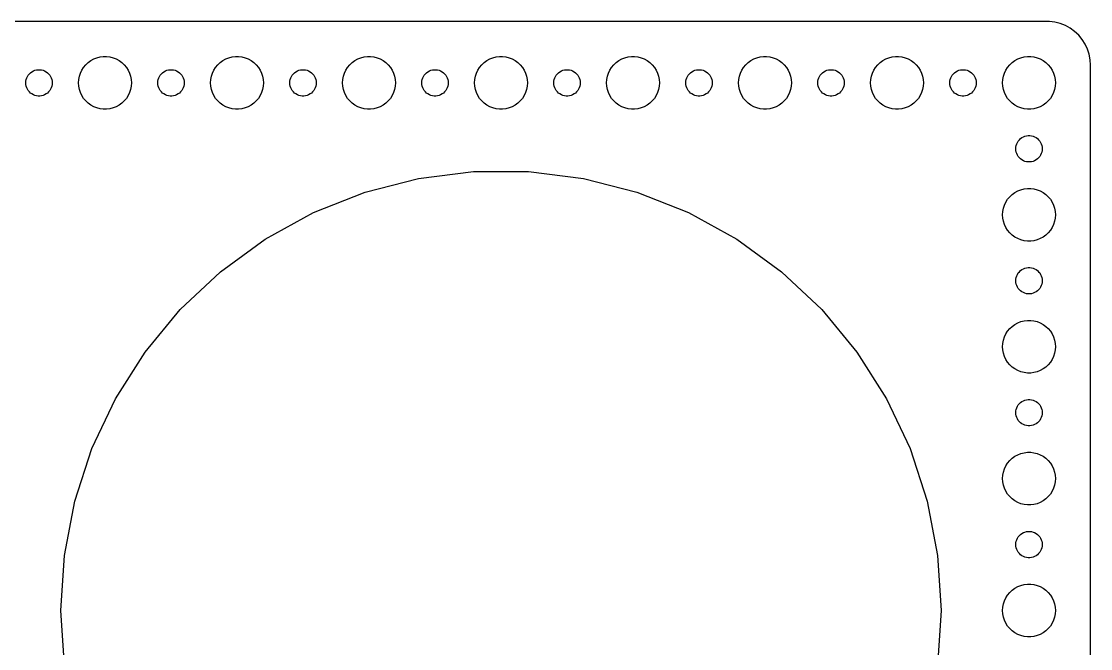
# Model space of a CAD drawing. Header units: metres. Extents: x -277 to 277, y -67 to 67.
# Drawn here: x 155.5 to 277, y -4.3 to 67 of the extents above; entities that cross this region are included whole.
import ezdxf

# ---------------------------------------------------------------- set-up
doc = ezdxf.new("R2010")
doc.units = ezdxf.units.M

msp = doc.modelspace()

# ---------------------------------------------------------------- linework, layer by layer
for p, q in [((272.314, 66.9901), (-272.314, 66.9901)), ((272.937, 66.9114), (272.314, 66.9901)), ((273.545, 66.7553), (272.937, 66.9114)), ((274.129, 66.5241), (273.545, 66.7553)), ((274.679, 66.2216), (274.129, 66.5241)), ((275.187, 65.8526), (274.679, 66.2216)), ((275.645, 65.4227), (275.187, 65.8526)), ((276.045, 64.9389), (275.645, 65.4227)), ((276.382, 64.4088), (276.045, 64.9389)), ((276.649, 63.8406), (276.382, 64.4088)), ((276.843, 63.2434), (276.649, 63.8406)), ((276.961, 62.6267), (276.843, 63.2434)), ((162.573, 61.7634), (162.813, 62.0536)), ((162.813, 62.0536), (163.088, 62.3115)), ((163.088, 62.3115), (163.393, 62.533)), ((163.393, 62.533), (163.723, 62.7145)), ((163.723, 62.7145), (164.073, 62.8532)), ((164.073, 62.8532), (164.438, 62.9469)), ((164.438, 62.9469), (164.812, 62.9941)), ((164.812, 62.9941), (165.188, 62.9941)), ((165.188, 62.9941), (165.562, 62.9469)), ((165.562, 62.9469), (165.927, 62.8532)), ((165.927, 62.8532), (166.277, 62.7145)), ((166.277, 62.7145), (166.607, 62.533)), ((166.607, 62.533), (166.912, 62.3115)), ((166.912, 62.3115), (167.187, 62.0536)), ((167.187, 62.0536), (167.427, 61.7634)), ((177.573, 61.7634), (177.813, 62.0536)), ((177.813, 62.0536), (178.088, 62.3115)), ((178.088, 62.3115), (178.393, 62.533)), ((178.393, 62.533), (178.723, 62.7145)), ((178.723, 62.7145), (179.073, 62.8532)), ((179.073, 62.8532), (179.438, 62.9469)), ((179.438, 62.9469), (179.812, 62.9941)), ((179.812, 62.9941), (180.188, 62.9941)), ((180.188, 62.9941), (180.562, 62.9469)), ((180.562, 62.9469), (180.927, 62.8532)), ((180.927, 62.8532), (181.277, 62.7145)), ((181.277, 62.7145), (181.607, 62.533)), ((181.607, 62.533), (181.912, 62.3115)), ((181.912, 62.3115), (182.187, 62.0536)), ((182.187, 62.0536), (182.427, 61.7634)), ((192.573, 61.7634), (192.813, 62.0536)), ((192.813, 62.0536), (193.088, 62.3115)), ((193.088, 62.3115), (193.393, 62.533)), ((193.393, 62.533), (193.723, 62.7145)), ((193.723, 62.7145), (194.073, 62.8532)), ((194.073, 62.8532), (194.438, 62.9469)), ((194.438, 62.9469), (194.812, 62.9941)), ((194.812, 62.9941), (195.188, 62.9941)), ((195.188, 62.9941), (195.562, 62.9469)), ((195.562, 62.9469), (195.927, 62.8532)), ((195.927, 62.8532), (196.277, 62.7145)), ((196.277, 62.7145), (196.607, 62.533)), ((196.607, 62.533), (196.912, 62.3115)), ((196.912, 62.3115), (197.187, 62.0536)), ((197.187, 62.0536), (197.427, 61.7634)), ((207.573, 61.7634), (207.813, 62.0536)), ((207.813, 62.0536), (208.088, 62.3115)), ((208.088, 62.3115), (208.393, 62.533)), ((208.393, 62.533), (208.723, 62.7145)), ((208.723, 62.7145), (209.073, 62.8532)), ((209.073, 62.8532), (209.438, 62.9469)), ((209.438, 62.9469), (209.812, 62.9941)), ((209.812, 62.9941), (210.188, 62.9941)), ((210.188, 62.9941), (210.562, 62.9469)), ((210.562, 62.9469), (210.927, 62.8532)), ((210.927, 62.8532), (211.277, 62.7145)), ((211.277, 62.7145), (211.607, 62.533)), ((211.607, 62.533), (211.912, 62.3115)), ((211.912, 62.3115), (212.187, 62.0536)), ((212.187, 62.0536), (212.427, 61.7634)), ((222.573, 61.7634), (222.813, 62.0536)), ((222.813, 62.0536), (223.088, 62.3115)), ((223.088, 62.3115), (223.393, 62.533)), ((223.393, 62.533), (223.723, 62.7145)), ((223.723, 62.7145), (224.073, 62.8532)), ((224.073, 62.8532), (224.438, 62.9469)), ((224.438, 62.9469), (224.812, 62.9941)), ((224.812, 62.9941), (225.188, 62.9941)), ((225.188, 62.9941), (225.562, 62.9469)), ((225.562, 62.9469), (225.927, 62.8532)), ((225.927, 62.8532), (226.277, 62.7145)), ((226.277, 62.7145), (226.607, 62.533)), ((226.607, 62.533), (226.912, 62.3115)), ((226.912, 62.3115), (227.187, 62.0536)), ((227.187, 62.0536), (227.427, 61.7634)), ((237.573, 61.7634), (237.813, 62.0536)), ((237.813, 62.0536), (238.088, 62.3115)), ((238.088, 62.3115), (238.393, 62.533)), ((238.393, 62.533), (238.723, 62.7145)), ((238.723, 62.7145), (239.073, 62.8532)), ((239.073, 62.8532), (239.438, 62.9469)), ((239.438, 62.9469), (239.812, 62.9941)), ((239.812, 62.9941), (240.188, 62.9941)), ((240.188, 62.9941), (240.562, 62.9469)), ((240.562, 62.9469), (240.927, 62.8532)), ((240.927, 62.8532), (241.277, 62.7145)), ((241.277, 62.7145), (241.607, 62.533)), ((241.607, 62.533), (241.912, 62.3115)), ((241.912, 62.3115), (242.187, 62.0536)), ((242.187, 62.0536), (242.427, 61.7634)), ((252.573, 61.7634), (252.813, 62.0536)), ((252.813, 62.0536), (253.088, 62.3115)), ((253.088, 62.3115), (253.393, 62.533)), ((253.393, 62.533), (253.723, 62.7145)), ((253.723, 62.7145), (254.073, 62.8532)), ((254.073, 62.8532), (254.438, 62.9469)), ((254.438, 62.9469), (254.812, 62.9941)), ((254.812, 62.9941), (255.188, 62.9941)), ((255.188, 62.9941), (255.562, 62.9469)), ((255.562, 62.9469), (255.927, 62.8532)), ((255.927, 62.8532), (256.277, 62.7145)), ((256.277, 62.7145), (256.607, 62.533)), ((256.607, 62.533), (256.912, 62.3115)), ((256.912, 62.3115), (257.187, 62.0536)), ((257.187, 62.0536), (257.427, 61.7634)), ((267.573, 61.7634), (267.813, 62.0536)), ((267.813, 62.0536), (268.088, 62.3115)), ((268.088, 62.3115), (268.393, 62.533)), ((268.393, 62.533), (268.723, 62.7145)), ((268.723, 62.7145), (269.073, 62.8532)), ((269.073, 62.8532), (269.438, 62.9469)), ((269.438, 62.9469), (269.812, 62.9941)), ((269.812, 62.9941), (270.188, 62.9941)), ((270.188, 62.9941), (270.562, 62.9469)), ((270.562, 62.9469), (270.927, 62.8532)), ((270.927, 62.8532), (271.277, 62.7145)), ((271.277, 62.7145), (271.607, 62.533)), ((271.607, 62.533), (271.912, 62.3115)), ((271.912, 62.3115), (272.187, 62.0536)), ((272.187, 62.0536), (272.427, 61.7634)), ((277, 62), (276.961, 62.6267)), ((277, -62), (277, 62)), ((156.186, 60.7226), (156.286, 60.8817)), ((156.286, 60.8817), (156.407, 61.0268)), ((156.407, 61.0268), (156.544, 61.1558)), ((156.544, 61.1558), (156.696, 61.2665)), ((156.696, 61.2665), (156.861, 61.3572)), ((156.861, 61.3572), (157.036, 61.4266)), ((157.036, 61.4266), (157.219, 61.4734)), ((157.219, 61.4734), (157.406, 61.497)), ((157.406, 61.497), (157.594, 61.497)), ((157.594, 61.497), (157.781, 61.4734)), ((157.781, 61.4734), (157.964, 61.4266)), ((157.964, 61.4266), (158.139, 61.3572)), ((158.139, 61.3572), (158.304, 61.2665)), ((158.304, 61.2665), (158.456, 61.1558)), ((158.456, 61.1558), (158.593, 61.0268)), ((158.593, 61.0268), (158.714, 60.8817)), ((158.714, 60.8817), (158.814, 60.7226)), ((162.094, 60.7461), (162.211, 61.1044)), ((162.211, 61.1044), (162.371, 61.4453)), ((162.371, 61.4453), (162.573, 61.7634)), ((167.427, 61.7634), (167.629, 61.4453)), ((167.629, 61.4453), (167.789, 61.1044)), ((167.789, 61.1044), (167.906, 60.7461)), ((171.186, 60.7226), (171.286, 60.8817)), ((171.286, 60.8817), (171.407, 61.0268)), ((171.407, 61.0268), (171.544, 61.1558)), ((171.544, 61.1558), (171.696, 61.2665)), ((171.696, 61.2665), (171.861, 61.3572)), ((171.861, 61.3572), (172.036, 61.4266)), ((172.036, 61.4266), (172.219, 61.4734)), ((172.219, 61.4734), (172.406, 61.497)), ((172.406, 61.497), (172.594, 61.497)), ((172.594, 61.497), (172.781, 61.4734)), ((172.781, 61.4734), (172.964, 61.4266)), ((172.964, 61.4266), (173.139, 61.3572)), ((173.139, 61.3572), (173.304, 61.2665)), ((173.304, 61.2665), (173.456, 61.1558)), ((173.456, 61.1558), (173.593, 61.0268)), ((173.593, 61.0268), (173.714, 60.8817)), ((173.714, 60.8817), (173.814, 60.7226)), ((177.094, 60.7461), (177.211, 61.1044)), ((177.211, 61.1044), (177.371, 61.4453)), ((177.371, 61.4453), (177.573, 61.7634)), ((182.427, 61.7634), (182.629, 61.4453)), ((182.629, 61.4453), (182.789, 61.1044)), ((182.789, 61.1044), (182.906, 60.7461)), ((186.186, 60.7226), (186.286, 60.8817)), ((186.286, 60.8817), (186.407, 61.0268)), ((186.407, 61.0268), (186.544, 61.1558)), ((186.544, 61.1558), (186.696, 61.2665)), ((186.696, 61.2665), (186.861, 61.3572)), ((186.861, 61.3572), (187.036, 61.4266)), ((187.036, 61.4266), (187.219, 61.4734)), ((187.219, 61.4734), (187.406, 61.497)), ((187.406, 61.497), (187.594, 61.497)), ((187.594, 61.497), (187.781, 61.4734)), ((187.781, 61.4734), (187.964, 61.4266)), ((187.964, 61.4266), (188.139, 61.3572)), ((188.139, 61.3572), (188.304, 61.2665)), ((188.304, 61.2665), (188.456, 61.1558)), ((188.456, 61.1558), (188.593, 61.0268)), ((188.593, 61.0268), (188.714, 60.8817)), ((188.714, 60.8817), (188.814, 60.7226)), ((192.094, 60.7461), (192.211, 61.1044)), ((192.211, 61.1044), (192.371, 61.4453)), ((192.371, 61.4453), (192.573, 61.7634)), ((197.427, 61.7634), (197.629, 61.4453)), ((197.629, 61.4453), (197.789, 61.1044)), ((197.789, 61.1044), (197.906, 60.7461)), ((201.186, 60.7226), (201.286, 60.8817)), ((201.286, 60.8817), (201.407, 61.0268)), ((201.407, 61.0268), (201.544, 61.1558)), ((201.544, 61.1558), (201.696, 61.2665)), ((201.696, 61.2665), (201.861, 61.3572)), ((201.861, 61.3572), (202.036, 61.4266)), ((202.036, 61.4266), (202.219, 61.4734)), ((202.219, 61.4734), (202.406, 61.497)), ((202.406, 61.497), (202.594, 61.497)), ((202.594, 61.497), (202.781, 61.4734)), ((202.781, 61.4734), (202.964, 61.4266)), ((202.964, 61.4266), (203.139, 61.3572)), ((203.139, 61.3572), (203.304, 61.2665)), ((203.304, 61.2665), (203.456, 61.1558)), ((203.456, 61.1558), (203.593, 61.0268)), ((203.593, 61.0268), (203.714, 60.8817)), ((203.714, 60.8817), (203.814, 60.7226)), ((207.094, 60.7461), (207.211, 61.1044)), ((207.211, 61.1044), (207.371, 61.4453)), ((207.371, 61.4453), (207.573, 61.7634)), ((212.427, 61.7634), (212.629, 61.4453)), ((212.629, 61.4453), (212.789, 61.1044)), ((212.789, 61.1044), (212.906, 60.7461)), ((216.186, 60.7226), (216.286, 60.8817)), ((216.286, 60.8817), (216.407, 61.0268)), ((216.407, 61.0268), (216.544, 61.1558)), ((216.544, 61.1558), (216.696, 61.2665)), ((216.696, 61.2665), (216.861, 61.3572)), ((216.861, 61.3572), (217.036, 61.4266)), ((217.036, 61.4266), (217.219, 61.4734)), ((217.219, 61.4734), (217.406, 61.497)), ((217.406, 61.497), (217.594, 61.497)), ((217.594, 61.497), (217.781, 61.4734)), ((217.781, 61.4734), (217.964, 61.4266)), ((217.964, 61.4266), (218.139, 61.3572)), ((218.139, 61.3572), (218.304, 61.2665)), ((218.304, 61.2665), (218.456, 61.1558)), ((218.456, 61.1558), (218.593, 61.0268)), ((218.593, 61.0268), (218.714, 60.8817)), ((218.714, 60.8817), (218.814, 60.7226)), ((222.094, 60.7461), (222.211, 61.1044)), ((222.211, 61.1044), (222.371, 61.4453)), ((222.371, 61.4453), (222.573, 61.7634)), ((227.427, 61.7634), (227.629, 61.4453)), ((227.629, 61.4453), (227.789, 61.1044)), ((227.789, 61.1044), (227.906, 60.7461)), ((231.186, 60.7226), (231.286, 60.8817)), ((231.286, 60.8817), (231.407, 61.0268)), ((231.407, 61.0268), (231.544, 61.1558)), ((231.544, 61.1558), (231.696, 61.2665)), ((231.696, 61.2665), (231.861, 61.3572)), ((231.861, 61.3572), (232.036, 61.4266)), ((232.036, 61.4266), (232.219, 61.4734)), ((232.219, 61.4734), (232.406, 61.497)), ((232.406, 61.497), (232.594, 61.497)), ((232.594, 61.497), (232.781, 61.4734)), ((232.781, 61.4734), (232.964, 61.4266)), ((232.964, 61.4266), (233.139, 61.3572)), ((233.139, 61.3572), (233.304, 61.2665)), ((233.304, 61.2665), (233.456, 61.1558)), ((233.456, 61.1558), (233.593, 61.0268)), ((233.593, 61.0268), (233.714, 60.8817)), ((233.714, 60.8817), (233.814, 60.7226)), ((237.094, 60.7461), (237.211, 61.1044)), ((237.211, 61.1044), (237.371, 61.4453)), ((237.371, 61.4453), (237.573, 61.7634)), ((242.427, 61.7634), (242.629, 61.4453)), ((242.629, 61.4453), (242.789, 61.1044)), ((242.789, 61.1044), (242.906, 60.7461)), ((246.186, 60.7226), (246.286, 60.8817)), ((246.286, 60.8817), (246.407, 61.0268)), ((246.407, 61.0268), (246.544, 61.1558)), ((246.544, 61.1558), (246.696, 61.2665)), ((246.696, 61.2665), (246.861, 61.3572)), ((246.861, 61.3572), (247.036, 61.4266)), ((247.036, 61.4266), (247.219, 61.4734)), ((247.219, 61.4734), (247.406, 61.497)), ((247.406, 61.497), (247.594, 61.497)), ((247.594, 61.497), (247.781, 61.4734)), ((247.781, 61.4734), (247.964, 61.4266)), ((247.964, 61.4266), (248.139, 61.3572)), ((248.139, 61.3572), (248.304, 61.2665)), ((248.304, 61.2665), (248.456, 61.1558)), ((248.456, 61.1558), (248.593, 61.0268)), ((248.593, 61.0268), (248.714, 60.8817)), ((248.714, 60.8817), (248.814, 60.7226)), ((252.094, 60.7461), (252.211, 61.1044)), ((252.211, 61.1044), (252.371, 61.4453)), ((252.371, 61.4453), (252.573, 61.7634)), ((257.427, 61.7634), (257.629, 61.4453)), ((257.629, 61.4453), (257.789, 61.1044)), ((257.789, 61.1044), (257.906, 60.7461)), ((261.186, 60.7226), (261.286, 60.8817)), ((261.286, 60.8817), (261.407, 61.0268)), ((261.407, 61.0268), (261.544, 61.1558)), ((261.544, 61.1558), (261.696, 61.2665)), ((261.696, 61.2665), (261.861, 61.3572)), ((261.861, 61.3572), (262.036, 61.4266)), ((262.036, 61.4266), (262.219, 61.4734)), ((262.219, 61.4734), (262.406, 61.497)), ((262.406, 61.497), (262.594, 61.497)), ((262.594, 61.497), (262.781, 61.4734)), ((262.781, 61.4734), (262.964, 61.4266)), ((262.964, 61.4266), (263.139, 61.3572)), ((263.139, 61.3572), (263.304, 61.2665)), ((263.304, 61.2665), (263.456, 61.1558)), ((263.456, 61.1558), (263.593, 61.0268)), ((263.593, 61.0268), (263.714, 60.8817)), ((263.714, 60.8817), (263.814, 60.7226)), ((267.094, 60.7461), (267.211, 61.1044)), ((267.211, 61.1044), (267.371, 61.4453)), ((267.371, 61.4453), (267.573, 61.7634)), ((272.427, 61.7634), (272.629, 61.4453)), ((272.629, 61.4453), (272.789, 61.1044)), ((272.789, 61.1044), (272.906, 60.7461)), ((156, 60), (156.012, 60.188)), ((156.012, 59.812), (156, 60)), ((156.012, 60.188), (156.047, 60.373)), ((156.047, 59.627), (156.012, 59.812)), ((156.047, 60.373), (156.105, 60.5522)), ((156.105, 59.4478), (156.047, 59.627)), ((156.105, 60.5522), (156.186, 60.7226)), ((158.814, 60.7226), (158.895, 60.5522)), ((158.895, 60.5522), (158.953, 60.373)), ((158.953, 59.627), (158.895, 59.4478)), ((158.953, 60.373), (158.988, 60.188)), ((158.988, 59.812), (158.953, 59.627)), ((158.988, 60.188), (159, 60)), ((159, 60), (158.988, 59.812)), ((162, 60), (162.024, 60.376)), ((162.024, 59.624), (162, 60)), ((162.024, 60.376), (162.094, 60.7461)), ((162.094, 59.2539), (162.024, 59.624)), ((167.906, 60.7461), (167.976, 60.376)), ((167.976, 59.624), (167.906, 59.2539)), ((167.976, 60.376), (168, 60)), ((168, 60), (167.976, 59.624)), ((171, 60), (171.012, 60.188)), ((171.012, 59.812), (171, 60)), ((171.012, 60.188), (171.047, 60.373)), ((171.047, 59.627), (171.012, 59.812)), ((171.047, 60.373), (171.105, 60.5522)), ((171.105, 59.4478), (171.047, 59.627)), ((171.105, 60.5522), (171.186, 60.7226)), ((173.814, 60.7226), (173.895, 60.5522)), ((173.895, 60.5522), (173.953, 60.373)), ((173.953, 59.627), (173.895, 59.4478)), ((173.953, 60.373), (173.988, 60.188)), ((173.988, 59.812), (173.953, 59.627)), ((173.988, 60.188), (174, 60)), ((174, 60), (173.988, 59.812)), ((177, 60), (177.024, 60.376)), ((177.024, 59.624), (177, 60)), ((177.024, 60.376), (177.094, 60.7461)), ((177.094, 59.2539), (177.024, 59.624)), ((182.906, 60.7461), (182.976, 60.376)), ((182.976, 59.624), (182.906, 59.2539)), ((182.976, 60.376), (183, 60)), ((183, 60), (182.976, 59.624)), ((186, 60), (186.012, 60.188)), ((186.012, 59.812), (186, 60)), ((186.012, 60.188), (186.047, 60.373)), ((186.047, 59.627), (186.012, 59.812)), ((186.047, 60.373), (186.105, 60.5522)), ((186.105, 59.4478), (186.047, 59.627)), ((186.105, 60.5522), (186.186, 60.7226)), ((188.814, 60.7226), (188.895, 60.5522)), ((188.895, 60.5522), (188.953, 60.373)), ((188.953, 59.627), (188.895, 59.4478)), ((188.953, 60.373), (188.988, 60.188)), ((188.988, 59.812), (188.953, 59.627)), ((188.988, 60.188), (189, 60)), ((189, 60), (188.988, 59.812)), ((192, 60), (192.024, 60.376)), ((192.024, 59.624), (192, 60)), ((192.024, 60.376), (192.094, 60.7461)), ((192.094, 59.2539), (192.024, 59.624)), ((197.906, 60.7461), (197.976, 60.376)), ((197.976, 59.624), (197.906, 59.2539)), ((197.976, 60.376), (198, 60)), ((198, 60), (197.976, 59.624)), ((201, 60), (201.012, 60.188)), ((201.012, 59.812), (201, 60)), ((201.012, 60.188), (201.047, 60.373)), ((201.047, 59.627), (201.012, 59.812)), ((201.047, 60.373), (201.105, 60.5522)), ((201.105, 59.4478), (201.047, 59.627)), ((201.105, 60.5522), (201.186, 60.7226)), ((203.814, 60.7226), (203.895, 60.5522)), ((203.895, 60.5522), (203.953, 60.373)), ((203.953, 59.627), (203.895, 59.4478)), ((203.953, 60.373), (203.988, 60.188)), ((203.988, 59.812), (203.953, 59.627)), ((203.988, 60.188), (204, 60)), ((204, 60), (203.988, 59.812)), ((207, 60), (207.024, 60.376)), ((207.024, 59.624), (207, 60)), ((207.024, 60.376), (207.094, 60.7461)), ((207.094, 59.2539), (207.024, 59.624)), ((212.906, 60.7461), (212.976, 60.376)), ((212.976, 59.624), (212.906, 59.2539)), ((212.976, 60.376), (213, 60)), ((213, 60), (212.976, 59.624)), ((216, 60), (216.012, 60.188)), ((216.012, 59.812), (216, 60)), ((216.012, 60.188), (216.047, 60.373)), ((216.047, 59.627), (216.012, 59.812)), ((216.047, 60.373), (216.105, 60.5522)), ((216.105, 59.4478), (216.047, 59.627)), ((216.105, 60.5522), (216.186, 60.7226)), ((218.814, 60.7226), (218.895, 60.5522)), ((218.895, 60.5522), (218.953, 60.373)), ((218.953, 59.627), (218.895, 59.4478)), ((218.953, 60.373), (218.988, 60.188)), ((218.988, 59.812), (218.953, 59.627)), ((218.988, 60.188), (219, 60)), ((219, 60), (218.988, 59.812)), ((222, 60), (222.024, 60.376)), ((222.024, 59.624), (222, 60)), ((222.024, 60.376), (222.094, 60.7461)), ((222.094, 59.2539), (222.024, 59.624)), ((227.906, 60.7461), (227.976, 60.376)), ((227.976, 59.624), (227.906, 59.2539)), ((227.976, 60.376), (228, 60)), ((228, 60), (227.976, 59.624)), ((231, 60), (231.012, 60.188)), ((231.012, 59.812), (231, 60)), ((231.012, 60.188), (231.047, 60.373)), ((231.047, 59.627), (231.012, 59.812)), ((231.047, 60.373), (231.105, 60.5522)), ((231.105, 59.4478), (231.047, 59.627)), ((231.105, 60.5522), (231.186, 60.7226)), ((233.814, 60.7226), (233.895, 60.5522)), ((233.895, 60.5522), (233.953, 60.373)), ((233.953, 59.627), (233.895, 59.4478)), ((233.953, 60.373), (233.988, 60.188)), ((233.988, 59.812), (233.953, 59.627)), ((233.988, 60.188), (234, 60)), ((234, 60), (233.988, 59.812)), ((237, 60), (237.024, 60.376)), ((237.024, 59.624), (237, 60)), ((237.024, 60.376), (237.094, 60.7461)), ((237.094, 59.2539), (237.024, 59.624)), ((242.906, 60.7461), (242.976, 60.376)), ((242.976, 59.624), (242.906, 59.2539)), ((242.976, 60.376), (243, 60)), ((243, 60), (242.976, 59.624)), ((246, 60), (246.012, 60.188)), ((246.012, 59.812), (246, 60)), ((246.012, 60.188), (246.047, 60.373)), ((246.047, 59.627), (246.012, 59.812)), ((246.047, 60.373), (246.105, 60.5522)), ((246.105, 59.4478), (246.047, 59.627)), ((246.105, 60.5522), (246.186, 60.7226)), ((248.814, 60.7226), (248.895, 60.5522)), ((248.895, 60.5522), (248.953, 60.373)), ((248.953, 59.627), (248.895, 59.4478)), ((248.953, 60.373), (248.988, 60.188)), ((248.988, 59.812), (248.953, 59.627)), ((248.988, 60.188), (249, 60)), ((249, 60), (248.988, 59.812)), ((252, 60), (252.024, 60.376)), ((252.024, 59.624), (252, 60)), ((252.024, 60.376), (252.094, 60.7461)), ((252.094, 59.2539), (252.024, 59.624)), ((257.906, 60.7461), (257.976, 60.376)), ((257.976, 59.624), (257.906, 59.2539)), ((257.976, 60.376), (258, 60)), ((258, 60), (257.976, 59.624)), ((261, 60), (261.012, 60.188)), ((261.012, 59.812), (261, 60)), ((261.012, 60.188), (261.047, 60.373)), ((261.047, 59.627), (261.012, 59.812)), ((261.047, 60.373), (261.105, 60.5522)), ((261.105, 59.4478), (261.047, 59.627)), ((261.105, 60.5522), (261.186, 60.7226)), ((263.814, 60.7226), (263.895, 60.5522)), ((263.895, 60.5522), (263.953, 60.373)), ((263.953, 59.627), (263.895, 59.4478)), ((263.953, 60.373), (263.988, 60.188)), ((263.988, 59.812), (263.953, 59.627)), ((263.988, 60.188), (264, 60)), ((264, 60), (263.988, 59.812)), ((267, 60), (267.024, 60.376)), ((267.024, 59.624), (267, 60)), ((267.024, 60.376), (267.094, 60.7461)), ((267.094, 59.2539), (267.024, 59.624)), ((272.906, 60.7461), (272.976, 60.376)), ((272.976, 59.624), (272.906, 59.2539)), ((272.976, 60.376), (273, 60)), ((273, 60), (272.976, 59.624)), ((156.186, 59.2774), (156.105, 59.4478)), ((156.286, 59.1183), (156.186, 59.2774)), ((156.407, 58.9732), (156.286, 59.1183)), ((156.544, 58.8442), (156.407, 58.9732)), ((156.696, 58.7335), (156.544, 58.8442)), ((156.861, 58.6428), (156.696, 58.7335)), ((157.036, 58.5734), (156.861, 58.6428)), ((157.219, 58.5266), (157.036, 58.5734)), ((157.406, 58.503), (157.219, 58.5266)), ((157.594, 58.503), (157.406, 58.503)), ((157.781, 58.5266), (157.594, 58.503)), ((157.964, 58.5734), (157.781, 58.5266)), ((158.139, 58.6428), (157.964, 58.5734)), ((158.304, 58.7335), (158.139, 58.6428)), ((158.456, 58.8442), (158.304, 58.7335)), ((158.593, 58.9732), (158.456, 58.8442)), ((158.714, 59.1183), (158.593, 58.9732)), ((158.814, 59.2774), (158.714, 59.1183)), ((158.895, 59.4478), (158.814, 59.2774)), ((162.211, 58.8956), (162.094, 59.2539)), ((162.371, 58.5547), (162.211, 58.8956)), ((162.573, 58.2366), (162.371, 58.5547)), ((167.629, 58.5547), (167.427, 58.2366)), ((167.789, 58.8956), (167.629, 58.5547)), ((167.906, 59.2539), (167.789, 58.8956)), ((171.186, 59.2774), (171.105, 59.4478)), ((171.286, 59.1183), (171.186, 59.2774)), ((171.407, 58.9732), (171.286, 59.1183)), ((171.544, 58.8442), (171.407, 58.9732)), ((171.696, 58.7335), (171.544, 58.8442)), ((171.861, 58.6428), (171.696, 58.7335)), ((172.036, 58.5734), (171.861, 58.6428)), ((172.219, 58.5266), (172.036, 58.5734)), ((172.406, 58.503), (172.219, 58.5266)), ((172.594, 58.503), (172.406, 58.503)), ((172.781, 58.5266), (172.594, 58.503)), ((172.964, 58.5734), (172.781, 58.5266)), ((173.139, 58.6428), (172.964, 58.5734)), ((173.304, 58.7335), (173.139, 58.6428)), ((173.456, 58.8442), (173.304, 58.7335)), ((173.593, 58.9732), (173.456, 58.8442)), ((173.714, 59.1183), (173.593, 58.9732)), ((173.814, 59.2774), (173.714, 59.1183)), ((173.895, 59.4478), (173.814, 59.2774)), ((177.211, 58.8956), (177.094, 59.2539)), ((177.371, 58.5547), (177.211, 58.8956)), ((177.573, 58.2366), (177.371, 58.5547)), ((182.629, 58.5547), (182.427, 58.2366)), ((182.789, 58.8956), (182.629, 58.5547)), ((182.906, 59.2539), (182.789, 58.8956)), ((186.186, 59.2774), (186.105, 59.4478)), ((186.286, 59.1183), (186.186, 59.2774)), ((186.407, 58.9732), (186.286, 59.1183)), ((186.544, 58.8442), (186.407, 58.9732)), ((186.696, 58.7335), (186.544, 58.8442)), ((186.861, 58.6428), (186.696, 58.7335)), ((187.036, 58.5734), (186.861, 58.6428)), ((187.219, 58.5266), (187.036, 58.5734)), ((187.406, 58.503), (187.219, 58.5266)), ((187.594, 58.503), (187.406, 58.503)), ((187.781, 58.5266), (187.594, 58.503)), ((187.964, 58.5734), (187.781, 58.5266)), ((188.139, 58.6428), (187.964, 58.5734)), ((188.304, 58.7335), (188.139, 58.6428)), ((188.456, 58.8442), (188.304, 58.7335)), ((188.593, 58.9732), (188.456, 58.8442)), ((188.714, 59.1183), (188.593, 58.9732)), ((188.814, 59.2774), (188.714, 59.1183)), ((188.895, 59.4478), (188.814, 59.2774)), ((192.211, 58.8956), (192.094, 59.2539)), ((192.371, 58.5547), (192.211, 58.8956)), ((192.573, 58.2366), (192.371, 58.5547)), ((197.629, 58.5547), (197.427, 58.2366)), ((197.789, 58.8956), (197.629, 58.5547)), ((197.906, 59.2539), (197.789, 58.8956)), ((201.186, 59.2774), (201.105, 59.4478)), ((201.286, 59.1183), (201.186, 59.2774)), ((201.407, 58.9732), (201.286, 59.1183)), ((201.544, 58.8442), (201.407, 58.9732)), ((201.696, 58.7335), (201.544, 58.8442)), ((201.861, 58.6428), (201.696, 58.7335)), ((202.036, 58.5734), (201.861, 58.6428)), ((202.219, 58.5266), (202.036, 58.5734)), ((202.406, 58.503), (202.219, 58.5266)), ((202.594, 58.503), (202.406, 58.503)), ((202.781, 58.5266), (202.594, 58.503)), ((202.964, 58.5734), (202.781, 58.5266)), ((203.139, 58.6428), (202.964, 58.5734)), ((203.304, 58.7335), (203.139, 58.6428)), ((203.456, 58.8442), (203.304, 58.7335)), ((203.593, 58.9732), (203.456, 58.8442)), ((203.714, 59.1183), (203.593, 58.9732)), ((203.814, 59.2774), (203.714, 59.1183)), ((203.895, 59.4478), (203.814, 59.2774)), ((207.211, 58.8956), (207.094, 59.2539)), ((207.371, 58.5547), (207.211, 58.8956)), ((207.573, 58.2366), (207.371, 58.5547)), ((212.629, 58.5547), (212.427, 58.2366)), ((212.789, 58.8956), (212.629, 58.5547)), ((212.906, 59.2539), (212.789, 58.8956)), ((216.186, 59.2774), (216.105, 59.4478)), ((216.286, 59.1183), (216.186, 59.2774)), ((216.407, 58.9732), (216.286, 59.1183)), ((216.544, 58.8442), (216.407, 58.9732)), ((216.696, 58.7335), (216.544, 58.8442)), ((216.861, 58.6428), (216.696, 58.7335)), ((217.036, 58.5734), (216.861, 58.6428)), ((217.219, 58.5266), (217.036, 58.5734)), ((217.406, 58.503), (217.219, 58.5266)), ((217.594, 58.503), (217.406, 58.503)), ((217.781, 58.5266), (217.594, 58.503)), ((217.964, 58.5734), (217.781, 58.5266)), ((218.139, 58.6428), (217.964, 58.5734)), ((218.304, 58.7335), (218.139, 58.6428)), ((218.456, 58.8442), (218.304, 58.7335)), ((218.593, 58.9732), (218.456, 58.8442)), ((218.714, 59.1183), (218.593, 58.9732)), ((218.814, 59.2774), (218.714, 59.1183)), ((218.895, 59.4478), (218.814, 59.2774)), ((222.211, 58.8956), (222.094, 59.2539)), ((222.371, 58.5547), (222.211, 58.8956)), ((222.573, 58.2366), (222.371, 58.5547)), ((227.629, 58.5547), (227.427, 58.2366)), ((227.789, 58.8956), (227.629, 58.5547)), ((227.906, 59.2539), (227.789, 58.8956)), ((231.186, 59.2774), (231.105, 59.4478)), ((231.286, 59.1183), (231.186, 59.2774)), ((231.407, 58.9732), (231.286, 59.1183)), ((231.544, 58.8442), (231.407, 58.9732)), ((231.696, 58.7335), (231.544, 58.8442)), ((231.861, 58.6428), (231.696, 58.7335)), ((232.036, 58.5734), (231.861, 58.6428)), ((232.219, 58.5266), (232.036, 58.5734)), ((232.406, 58.503), (232.219, 58.5266)), ((232.594, 58.503), (232.406, 58.503)), ((232.781, 58.5266), (232.594, 58.503)), ((232.964, 58.5734), (232.781, 58.5266)), ((233.139, 58.6428), (232.964, 58.5734)), ((233.304, 58.7335), (233.139, 58.6428)), ((233.456, 58.8442), (233.304, 58.7335)), ((233.593, 58.9732), (233.456, 58.8442)), ((233.714, 59.1183), (233.593, 58.9732)), ((233.814, 59.2774), (233.714, 59.1183)), ((233.895, 59.4478), (233.814, 59.2774)), ((237.211, 58.8956), (237.094, 59.2539)), ((237.371, 58.5547), (237.211, 58.8956)), ((237.573, 58.2366), (237.371, 58.5547)), ((242.629, 58.5547), (242.427, 58.2366)), ((242.789, 58.8956), (242.629, 58.5547)), ((242.906, 59.2539), (242.789, 58.8956)), ((246.186, 59.2774), (246.105, 59.4478)), ((246.286, 59.1183), (246.186, 59.2774)), ((246.407, 58.9732), (246.286, 59.1183)), ((246.544, 58.8442), (246.407, 58.9732)), ((246.696, 58.7335), (246.544, 58.8442)), ((246.861, 58.6428), (246.696, 58.7335)), ((247.036, 58.5734), (246.861, 58.6428)), ((247.219, 58.5266), (247.036, 58.5734)), ((247.406, 58.503), (247.219, 58.5266)), ((247.594, 58.503), (247.406, 58.503)), ((247.781, 58.5266), (247.594, 58.503)), ((247.964, 58.5734), (247.781, 58.5266)), ((248.139, 58.6428), (247.964, 58.5734)), ((248.304, 58.7335), (248.139, 58.6428)), ((248.456, 58.8442), (248.304, 58.7335)), ((248.593, 58.9732), (248.456, 58.8442)), ((248.714, 59.1183), (248.593, 58.9732)), ((248.814, 59.2774), (248.714, 59.1183)), ((248.895, 59.4478), (248.814, 59.2774)), ((252.211, 58.8956), (252.094, 59.2539)), ((252.371, 58.5547), (252.211, 58.8956)), ((252.573, 58.2366), (252.371, 58.5547)), ((257.629, 58.5547), (257.427, 58.2366)), ((257.789, 58.8956), (257.629, 58.5547)), ((257.906, 59.2539), (257.789, 58.8956)), ((261.186, 59.2774), (261.105, 59.4478)), ((261.286, 59.1183), (261.186, 59.2774)), ((261.407, 58.9732), (261.286, 59.1183)), ((261.544, 58.8442), (261.407, 58.9732)), ((261.696, 58.7335), (261.544, 58.8442)), ((261.861, 58.6428), (261.696, 58.7335)), ((262.036, 58.5734), (261.861, 58.6428)), ((262.219, 58.5266), (262.036, 58.5734)), ((262.406, 58.503), (262.219, 58.5266)), ((262.594, 58.503), (262.406, 58.503)), ((262.781, 58.5266), (262.594, 58.503)), ((262.964, 58.5734), (262.781, 58.5266)), ((263.139, 58.6428), (262.964, 58.5734)), ((263.304, 58.7335), (263.139, 58.6428)), ((263.456, 58.8442), (263.304, 58.7335)), ((263.593, 58.9732), (263.456, 58.8442)), ((263.714, 59.1183), (263.593, 58.9732)), ((263.814, 59.2774), (263.714, 59.1183)), ((263.895, 59.4478), (263.814, 59.2774)), ((267.211, 58.8956), (267.094, 59.2539)), ((267.371, 58.5547), (267.211, 58.8956)), ((267.573, 58.2366), (267.371, 58.5547)), ((272.629, 58.5547), (272.427, 58.2366)), ((272.789, 58.8956), (272.629, 58.5547)), ((272.906, 59.2539), (272.789, 58.8956)), ((162.813, 57.9464), (162.573, 58.2366)), ((163.088, 57.6885), (162.813, 57.9464)), ((163.393, 57.467), (163.088, 57.6885)), ((163.723, 57.2855), (163.393, 57.467)), ((164.073, 57.1468), (163.723, 57.2855)), ((164.438, 57.0531), (164.073, 57.1468)), ((165.927, 57.1468), (165.562, 57.0531)), ((166.277, 57.2855), (165.927, 57.1468)), ((166.607, 57.467), (166.277, 57.2855)), ((166.912, 57.6885), (166.607, 57.467)), ((167.187, 57.9464), (166.912, 57.6885)), ((167.427, 58.2366), (167.187, 57.9464)), ((177.813, 57.9464), (177.573, 58.2366)), ((178.088, 57.6885), (177.813, 57.9464)), ((178.393, 57.467), (178.088, 57.6885)), ((178.723, 57.2855), (178.393, 57.467)), ((179.073, 57.1468), (178.723, 57.2855)), ((179.438, 57.0531), (179.073, 57.1468)), ((180.927, 57.1468), (180.562, 57.0531)), ((181.277, 57.2855), (180.927, 57.1468)), ((181.607, 57.467), (181.277, 57.2855)), ((181.912, 57.6885), (181.607, 57.467)), ((182.187, 57.9464), (181.912, 57.6885)), ((182.427, 58.2366), (182.187, 57.9464)), ((192.813, 57.9464), (192.573, 58.2366)), ((193.088, 57.6885), (192.813, 57.9464)), ((193.393, 57.467), (193.088, 57.6885)), ((193.723, 57.2855), (193.393, 57.467)), ((194.073, 57.1468), (193.723, 57.2855)), ((194.438, 57.0531), (194.073, 57.1468)), ((195.927, 57.1468), (195.562, 57.0531)), ((196.277, 57.2855), (195.927, 57.1468)), ((196.607, 57.467), (196.277, 57.2855)), ((196.912, 57.6885), (196.607, 57.467)), ((197.187, 57.9464), (196.912, 57.6885)), ((197.427, 58.2366), (197.187, 57.9464)), ((207.813, 57.9464), (207.573, 58.2366)), ((208.088, 57.6885), (207.813, 57.9464)), ((208.393, 57.467), (208.088, 57.6885)), ((208.723, 57.2855), (208.393, 57.467)), ((209.073, 57.1468), (208.723, 57.2855)), ((209.438, 57.0531), (209.073, 57.1468)), ((210.927, 57.1468), (210.562, 57.0531)), ((211.277, 57.2855), (210.927, 57.1468)), ((211.607, 57.467), (211.277, 57.2855)), ((211.912, 57.6885), (211.607, 57.467)), ((212.187, 57.9464), (211.912, 57.6885)), ((212.427, 58.2366), (212.187, 57.9464)), ((222.813, 57.9464), (222.573, 58.2366)), ((223.088, 57.6885), (222.813, 57.9464)), ((223.393, 57.467), (223.088, 57.6885)), ((223.723, 57.2855), (223.393, 57.467)), ((224.073, 57.1468), (223.723, 57.2855)), ((224.438, 57.0531), (224.073, 57.1468)), ((225.927, 57.1468), (225.562, 57.0531)), ((226.277, 57.2855), (225.927, 57.1468)), ((226.607, 57.467), (226.277, 57.2855)), ((226.912, 57.6885), (226.607, 57.467)), ((227.187, 57.9464), (226.912, 57.6885)), ((227.427, 58.2366), (227.187, 57.9464)), ((237.813, 57.9464), (237.573, 58.2366)), ((238.088, 57.6885), (237.813, 57.9464)), ((238.393, 57.467), (238.088, 57.6885)), ((238.723, 57.2855), (238.393, 57.467)), ((239.073, 57.1468), (238.723, 57.2855)), ((239.438, 57.0531), (239.073, 57.1468)), ((240.927, 57.1468), (240.562, 57.0531)), ((241.277, 57.2855), (240.927, 57.1468)), ((241.607, 57.467), (241.277, 57.2855)), ((241.912, 57.6885), (241.607, 57.467)), ((242.187, 57.9464), (241.912, 57.6885)), ((242.427, 58.2366), (242.187, 57.9464)), ((252.813, 57.9464), (252.573, 58.2366)), ((253.088, 57.6885), (252.813, 57.9464)), ((253.393, 57.467), (253.088, 57.6885)), ((253.723, 57.2855), (253.393, 57.467)), ((254.073, 57.1468), (253.723, 57.2855)), ((254.438, 57.0531), (254.073, 57.1468)), ((255.927, 57.1468), (255.562, 57.0531)), ((256.277, 57.2855), (255.927, 57.1468)), ((256.607, 57.467), (256.277, 57.2855)), ((256.912, 57.6885), (256.607, 57.467)), ((257.187, 57.9464), (256.912, 57.6885)), ((257.427, 58.2366), (257.187, 57.9464)), ((267.813, 57.9464), (267.573, 58.2366)), ((268.088, 57.6885), (267.813, 57.9464)), ((268.393, 57.467), (268.088, 57.6885)), ((268.723, 57.2855), (268.393, 57.467)), ((269.073, 57.1468), (268.723, 57.2855)), ((269.438, 57.0531), (269.073, 57.1468)), ((270.927, 57.1468), (270.562, 57.0531)), ((271.277, 57.2855), (270.927, 57.1468)), ((271.607, 57.467), (271.277, 57.2855)), ((271.912, 57.6885), (271.607, 57.467)), ((272.187, 57.9464), (271.912, 57.6885)), ((272.427, 58.2366), (272.187, 57.9464)), ((164.812, 57.0059), (164.438, 57.0531)), ((165.188, 57.0059), (164.812, 57.0059)), ((165.562, 57.0531), (165.188, 57.0059)), ((179.812, 57.0059), (179.438, 57.0531)), ((180.188, 57.0059), (179.812, 57.0059)), ((180.562, 57.0531), (180.188, 57.0059)), ((194.812, 57.0059), (194.438, 57.0531)), ((195.188, 57.0059), (194.812, 57.0059)), ((195.562, 57.0531), (195.188, 57.0059)), ((209.812, 57.0059), (209.438, 57.0531)), ((210.188, 57.0059), (209.812, 57.0059)), ((210.562, 57.0531), (210.188, 57.0059)), ((224.812, 57.0059), (224.438, 57.0531)), ((225.188, 57.0059), (224.812, 57.0059)), ((225.562, 57.0531), (225.188, 57.0059)), ((239.812, 57.0059), (239.438, 57.0531)), ((240.188, 57.0059), (239.812, 57.0059)), ((240.562, 57.0531), (240.188, 57.0059)), ((254.812, 57.0059), (254.438, 57.0531)), ((255.188, 57.0059), (254.812, 57.0059)), ((255.562, 57.0531), (255.188, 57.0059)), ((269.812, 57.0059), (269.438, 57.0531)), ((270.188, 57.0059), (269.812, 57.0059)), ((270.562, 57.0531), (270.188, 57.0059)), ((268.786, 53.3817), (268.907, 53.5268)), ((268.907, 53.5268), (269.044, 53.6558)), ((269.044, 53.6558), (269.196, 53.7665)), ((269.196, 53.7665), (269.361, 53.8572)), ((269.361, 53.8572), (269.536, 53.9266)), ((269.536, 53.9266), (269.719, 53.9734)), ((269.719, 53.9734), (269.906, 53.997)), ((269.906, 53.997), (270.094, 53.997)), ((270.094, 53.997), (270.281, 53.9734)), ((270.281, 53.9734), (270.464, 53.9266)), ((270.464, 53.9266), (270.639, 53.8572)), ((270.639, 53.8572), (270.804, 53.7665)), ((270.804, 53.7665), (270.956, 53.6558)), ((270.956, 53.6558), (271.093, 53.5268)), ((271.093, 53.5268), (271.214, 53.3817)), ((268.5, 52.5), (268.512, 52.688)), ((268.512, 52.312), (268.5, 52.5)), ((268.512, 52.688), (268.547, 52.873)), ((268.547, 52.127), (268.512, 52.312)), ((268.547, 52.873), (268.605, 53.0522)), ((268.605, 53.0522), (268.686, 53.2226)), ((268.686, 53.2226), (268.786, 53.3817)), ((271.214, 53.3817), (271.314, 53.2226)), ((271.314, 53.2226), (271.395, 53.0522)), ((271.395, 53.0522), (271.453, 52.873)), ((271.453, 52.873), (271.488, 52.688)), ((271.488, 52.312), (271.453, 52.127)), ((271.488, 52.688), (271.5, 52.5)), ((271.5, 52.5), (271.488, 52.312)), ((268.605, 51.9478), (268.547, 52.127)), ((268.686, 51.7774), (268.605, 51.9478)), ((268.786, 51.6183), (268.686, 51.7774)), ((268.907, 51.4732), (268.786, 51.6183)), ((269.044, 51.3442), (268.907, 51.4732)), ((269.196, 51.2335), (269.044, 51.3442)), ((269.361, 51.1428), (269.196, 51.2335)), ((269.536, 51.0734), (269.361, 51.1428)), ((269.719, 51.0266), (269.536, 51.0734)), ((270.464, 51.0734), (270.281, 51.0266)), ((270.639, 51.1428), (270.464, 51.0734)), ((270.804, 51.2335), (270.639, 51.1428)), ((270.956, 51.3442), (270.804, 51.2335)), ((271.093, 51.4732), (270.956, 51.3442)), ((271.214, 51.6183), (271.093, 51.4732)), ((271.314, 51.7774), (271.214, 51.6183)), ((271.395, 51.9478), (271.314, 51.7774)), ((271.453, 52.127), (271.395, 51.9478)), ((200.631, 49.1143), (206.86, 49.9013)), ((206.86, 49.9013), (213.14, 49.9013)), ((213.14, 49.9013), (219.369, 49.1143)), ((269.906, 51.003), (269.719, 51.0266)), ((270.094, 51.003), (269.906, 51.003)), ((270.281, 51.0266), (270.094, 51.003)), ((194.549, 47.5528), (200.631, 49.1143)), ((219.369, 49.1143), (225.451, 47.5528)), ((188.711, 45.2413), (194.549, 47.5528)), ((225.451, 47.5528), (231.289, 45.2413)), ((268.088, 47.3115), (268.393, 47.533)), ((268.393, 47.533), (268.723, 47.7145)), ((268.723, 47.7145), (269.073, 47.8532)), ((269.073, 47.8532), (269.438, 47.9469)), ((269.438, 47.9469), (269.812, 47.9941)), ((269.812, 47.9941), (270.188, 47.9941)), ((270.188, 47.9941), (270.562, 47.9469)), ((270.562, 47.9469), (270.927, 47.8532)), ((270.927, 47.8532), (271.277, 47.7145)), ((271.277, 47.7145), (271.607, 47.533)), ((271.607, 47.533), (271.912, 47.3115)), ((267.211, 46.1044), (267.371, 46.4453)), ((267.371, 46.4453), (267.573, 46.7634)), ((267.573, 46.7634), (267.813, 47.0536)), ((267.813, 47.0536), (268.088, 47.3115)), ((271.912, 47.3115), (272.187, 47.0536)), ((272.187, 47.0536), (272.427, 46.7634)), ((272.427, 46.7634), (272.629, 46.4453)), ((272.629, 46.4453), (272.789, 46.1044)), ((183.209, 42.2164), (188.711, 45.2413)), ((231.289, 45.2413), (236.791, 42.2164)), ((267, 45), (267.024, 45.376)), ((267.024, 44.624), (267, 45)), ((267.024, 45.376), (267.094, 45.7461)), ((267.094, 45.7461), (267.211, 46.1044)), ((272.789, 46.1044), (272.906, 45.7461)), ((272.906, 45.7461), (272.976, 45.376)), ((272.976, 45.376), (273, 45)), ((273, 45), (272.976, 44.624)), ((267.094, 44.2539), (267.024, 44.624)), ((267.211, 43.8956), (267.094, 44.2539)), ((267.371, 43.5547), (267.211, 43.8956)), ((272.789, 43.8956), (272.629, 43.5547)), ((272.906, 44.2539), (272.789, 43.8956)), ((272.976, 44.624), (272.906, 44.2539)), ((267.573, 43.2366), (267.371, 43.5547)), ((267.813, 42.9464), (267.573, 43.2366)), ((268.088, 42.6885), (267.813, 42.9464)), ((268.393, 42.467), (268.088, 42.6885)), ((271.912, 42.6885), (271.607, 42.467)), ((272.187, 42.9464), (271.912, 42.6885)), ((272.427, 43.2366), (272.187, 42.9464)), ((272.629, 43.5547), (272.427, 43.2366)), ((178.129, 38.5257), (183.209, 42.2164)), ((236.791, 42.2164), (241.871, 38.5257)), ((268.723, 42.2855), (268.393, 42.467)), ((269.073, 42.1468), (268.723, 42.2855)), ((269.438, 42.0531), (269.073, 42.1468)), ((269.812, 42.0059), (269.438, 42.0531)), ((270.188, 42.0059), (269.812, 42.0059)), ((270.562, 42.0531), (270.188, 42.0059)), ((270.927, 42.1468), (270.562, 42.0531)), ((271.277, 42.2855), (270.927, 42.1468)), ((271.607, 42.467), (271.277, 42.2855)), ((269.361, 38.8572), (269.536, 38.9266)), ((269.536, 38.9266), (269.719, 38.9734)), ((269.719, 38.9734), (269.906, 38.997)), ((269.906, 38.997), (270.094, 38.997)), ((270.094, 38.997), (270.281, 38.9734)), ((270.281, 38.9734), (270.464, 38.9266)), ((270.464, 38.9266), (270.639, 38.8572)), ((173.552, 34.2274), (178.129, 38.5257)), ((241.871, 38.5257), (246.448, 34.2274)), ((268.5, 37.5), (268.512, 37.688)), ((268.512, 37.688), (268.547, 37.873)), ((268.547, 37.873), (268.605, 38.0522)), ((268.605, 38.0522), (268.686, 38.2226)), ((268.686, 38.2226), (268.786, 38.3817)), ((268.786, 38.3817), (268.907, 38.5268)), ((268.907, 38.5268), (269.044, 38.6558)), ((269.044, 38.6558), (269.196, 38.7665)), ((269.196, 38.7665), (269.361, 38.8572)), ((270.639, 38.8572), (270.804, 38.7665)), ((270.804, 38.7665), (270.956, 38.6558)), ((270.956, 38.6558), (271.093, 38.5268)), ((271.093, 38.5268), (271.214, 38.3817)), ((271.214, 38.3817), (271.314, 38.2226)), ((271.314, 38.2226), (271.395, 38.0522)), ((271.395, 38.0522), (271.453, 37.873)), ((271.453, 37.873), (271.488, 37.688)), ((271.488, 37.688), (271.5, 37.5)), ((268.512, 37.312), (268.5, 37.5)), ((268.547, 37.127), (268.512, 37.312)), ((268.605, 36.9478), (268.547, 37.127)), ((268.686, 36.7774), (268.605, 36.9478)), ((268.786, 36.6183), (268.686, 36.7774)), ((268.907, 36.4732), (268.786, 36.6183)), ((269.044, 36.3442), (268.907, 36.4732)), ((271.093, 36.4732), (270.956, 36.3442)), ((271.214, 36.6183), (271.093, 36.4732)), ((271.314, 36.7774), (271.214, 36.6183)), ((271.395, 36.9478), (271.314, 36.7774)), ((271.453, 37.127), (271.395, 36.9478)), ((271.488, 37.312), (271.453, 37.127)), ((271.5, 37.5), (271.488, 37.312)), ((269.196, 36.2335), (269.044, 36.3442)), ((269.361, 36.1428), (269.196, 36.2335)), ((269.536, 36.0734), (269.361, 36.1428)), ((269.719, 36.0266), (269.536, 36.0734)), ((269.906, 36.003), (269.719, 36.0266)), ((270.094, 36.003), (269.906, 36.003)), ((270.281, 36.0266), (270.094, 36.003)), ((270.464, 36.0734), (270.281, 36.0266)), ((270.639, 36.1428), (270.464, 36.0734)), ((270.804, 36.2335), (270.639, 36.1428)), ((270.956, 36.3442), (270.804, 36.2335)), ((169.549, 29.3893), (173.552, 34.2274)), ((246.448, 34.2274), (250.451, 29.3893)), ((268.723, 32.7145), (269.073, 32.8532)), ((269.073, 32.8532), (269.438, 32.9469)), ((269.438, 32.9469), (269.812, 32.9941)), ((269.812, 32.9941), (270.188, 32.9941)), ((270.188, 32.9941), (270.562, 32.9469)), ((270.562, 32.9469), (270.927, 32.8532)), ((270.927, 32.8532), (271.277, 32.7145)), ((267.371, 31.4453), (267.573, 31.7634)), ((267.573, 31.7634), (267.813, 32.0536)), ((267.813, 32.0536), (268.088, 32.3115)), ((268.088, 32.3115), (268.393, 32.533)), ((268.393, 32.533), (268.723, 32.7145)), ((271.277, 32.7145), (271.607, 32.533)), ((271.607, 32.533), (271.912, 32.3115)), ((271.912, 32.3115), (272.187, 32.0536)), ((272.187, 32.0536), (272.427, 31.7634)), ((272.427, 31.7634), (272.629, 31.4453)), ((267, 30), (267.024, 30.376)), ((267.024, 30.376), (267.094, 30.7461)), ((267.094, 30.7461), (267.211, 31.1044)), ((267.211, 31.1044), (267.371, 31.4453)), ((272.629, 31.4453), (272.789, 31.1044)), ((272.789, 31.1044), (272.906, 30.7461)), ((272.906, 30.7461), (272.976, 30.376)), ((272.976, 30.376), (273, 30)), ((166.185, 24.0877), (169.549, 29.3893)), ((250.451, 29.3893), (253.815, 24.0877)), ((267.024, 29.624), (267, 30)), ((267.094, 29.2539), (267.024, 29.624)), ((267.211, 28.8956), (267.094, 29.2539)), ((272.906, 29.2539), (272.789, 28.8956)), ((272.976, 29.624), (272.906, 29.2539)), ((273, 30), (272.976, 29.624)), ((267.371, 28.5547), (267.211, 28.8956)), ((267.573, 28.2366), (267.371, 28.5547)), ((267.813, 27.9464), (267.573, 28.2366)), ((268.088, 27.6884), (267.813, 27.9464)), ((272.187, 27.9464), (271.912, 27.6884)), ((272.427, 28.2366), (272.187, 27.9464)), ((272.629, 28.5547), (272.427, 28.2366)), ((272.789, 28.8956), (272.629, 28.5547)), ((268.393, 27.467), (268.088, 27.6884)), ((268.723, 27.2855), (268.393, 27.467)), ((269.073, 27.1468), (268.723, 27.2855)), ((269.438, 27.0531), (269.073, 27.1468)), ((269.812, 27.0059), (269.438, 27.0531)), ((270.188, 27.0059), (269.812, 27.0059)), ((270.562, 27.0531), (270.188, 27.0059)), ((270.927, 27.1468), (270.562, 27.0531)), ((271.277, 27.2855), (270.927, 27.1468)), ((271.607, 27.467), (271.277, 27.2855)), ((271.912, 27.6884), (271.607, 27.467)), ((163.511, 18.4062), (166.185, 24.0877)), ((253.815, 24.0877), (256.489, 18.4062)), ((268.605, 23.0522), (268.686, 23.2226)), ((268.686, 23.2226), (268.786, 23.3817)), ((268.786, 23.3817), (268.907, 23.5268)), ((268.907, 23.5268), (269.044, 23.6558)), ((269.044, 23.6558), (269.196, 23.7665)), ((269.196, 23.7665), (269.361, 23.8572)), ((269.361, 23.8572), (269.536, 23.9266)), ((269.536, 23.9266), (269.719, 23.9734)), ((269.719, 23.9734), (269.906, 23.997)), ((269.906, 23.997), (270.094, 23.997)), ((270.094, 23.997), (270.281, 23.9734)), ((270.281, 23.9734), (270.464, 23.9266)), ((270.464, 23.9266), (270.639, 23.8572)), ((270.639, 23.8572), (270.804, 23.7665)), ((270.804, 23.7665), (270.956, 23.6558)), ((270.956, 23.6558), (271.093, 23.5268)), ((271.093, 23.5268), (271.214, 23.3817)), ((271.214, 23.3817), (271.314, 23.2226)), ((271.314, 23.2226), (271.395, 23.0522)), ((268.5, 22.5), (268.512, 22.688)), ((268.512, 22.312), (268.5, 22.5)), ((268.512, 22.688), (268.547, 22.873)), ((268.547, 22.127), (268.512, 22.312)), ((268.547, 22.873), (268.605, 23.0522)), ((268.605, 21.9478), (268.547, 22.127)), ((268.686, 21.7774), (268.605, 21.9478)), ((271.395, 21.9478), (271.314, 21.7774)), ((271.395, 23.0522), (271.453, 22.873)), ((271.453, 22.127), (271.395, 21.9478)), ((271.453, 22.873), (271.488, 22.688)), ((271.488, 22.312), (271.453, 22.127)), ((271.488, 22.688), (271.5, 22.5)), ((271.5, 22.5), (271.488, 22.312)), ((268.786, 21.6183), (268.686, 21.7774)), ((268.907, 21.4732), (268.786, 21.6183)), ((269.044, 21.3442), (268.907, 21.4732)), ((269.196, 21.2335), (269.044, 21.3442)), ((269.361, 21.1427), (269.196, 21.2335)), ((269.536, 21.0734), (269.361, 21.1427)), ((269.719, 21.0266), (269.536, 21.0734)), ((269.906, 21.003), (269.719, 21.0266)), ((270.094, 21.003), (269.906, 21.003)), ((270.281, 21.0266), (270.094, 21.003)), ((270.464, 21.0734), (270.281, 21.0266)), ((270.639, 21.1427), (270.464, 21.0734)), ((270.804, 21.2335), (270.639, 21.1427)), ((270.956, 21.3442), (270.804, 21.2335)), ((271.093, 21.4732), (270.956, 21.3442)), ((271.214, 21.6183), (271.093, 21.4732)), ((271.314, 21.7774), (271.214, 21.6183)), ((161.571, 12.4345), (163.511, 18.4062)), ((256.489, 18.4062), (258.429, 12.4345)), ((267.573, 16.7634), (267.813, 17.0536)), ((267.813, 17.0536), (268.088, 17.3115)), ((268.088, 17.3115), (268.393, 17.533)), ((268.393, 17.533), (268.723, 17.7145)), ((268.723, 17.7145), (269.073, 17.8532)), ((269.073, 17.8532), (269.438, 17.9469)), ((269.438, 17.9469), (269.812, 17.9941)), ((269.812, 17.9941), (270.188, 17.9941)), ((270.188, 17.9941), (270.562, 17.9469)), ((270.562, 17.9469), (270.927, 17.8532)), ((270.927, 17.8532), (271.277, 17.7145)), ((271.277, 17.7145), (271.607, 17.533)), ((271.607, 17.533), (271.912, 17.3115)), ((271.912, 17.3115), (272.187, 17.0536)), ((272.187, 17.0536), (272.427, 16.7634)), ((267.094, 15.7461), (267.211, 16.1044)), ((267.211, 16.1044), (267.371, 16.4453)), ((267.371, 16.4453), (267.573, 16.7634)), ((272.427, 16.7634), (272.629, 16.4453)), ((272.629, 16.4453), (272.789, 16.1044)), ((272.789, 16.1044), (272.906, 15.7461)), ((267, 15), (267.024, 15.376)), ((267.024, 14.624), (267, 15)), ((267.024, 15.376), (267.094, 15.7461)), ((267.094, 14.2539), (267.024, 14.624)), ((272.906, 15.7461), (272.976, 15.376)), ((272.976, 14.624), (272.906, 14.2539)), ((272.976, 15.376), (273, 15)), ((273, 15), (272.976, 14.624)), ((267.211, 13.8956), (267.094, 14.2539)), ((267.371, 13.5547), (267.211, 13.8956)), ((267.573, 13.2366), (267.371, 13.5547)), ((272.629, 13.5547), (272.427, 13.2366)), ((272.789, 13.8956), (272.629, 13.5547)), ((272.906, 14.2539), (272.789, 13.8956)), ((160.394, 6.26665), (161.571, 12.4345)), ((258.429, 12.4345), (259.606, 6.26665)), ((267.813, 12.9464), (267.573, 13.2366)), ((268.088, 12.6884), (267.813, 12.9464)), ((268.393, 12.467), (268.088, 12.6884)), ((268.723, 12.2855), (268.393, 12.467)), ((269.073, 12.1468), (268.723, 12.2855)), ((271.277, 12.2855), (270.927, 12.1468)), ((271.607, 12.467), (271.277, 12.2855)), ((271.912, 12.6884), (271.607, 12.467)), ((272.187, 12.9464), (271.912, 12.6884)), ((272.427, 13.2366), (272.187, 12.9464)), ((269.438, 12.0531), (269.073, 12.1468)), ((269.812, 12.0059), (269.438, 12.0531)), ((270.188, 12.0059), (269.812, 12.0059)), ((270.562, 12.0531), (270.188, 12.0059)), ((270.927, 12.1468), (270.562, 12.0531)), ((268.786, 8.38167), (268.907, 8.52681)), ((268.907, 8.52681), (269.044, 8.65576)), ((269.044, 8.65576), (269.196, 8.76648)), ((269.196, 8.76648), (269.361, 8.85724)), ((269.361, 8.85724), (269.536, 8.92657)), ((269.536, 8.92657), (269.719, 8.97342)), ((269.719, 8.97342), (269.906, 8.99704)), ((269.906, 8.99704), (270.094, 8.99704)), ((270.094, 8.99704), (270.281, 8.97342)), ((270.281, 8.97342), (270.464, 8.92657)), ((270.464, 8.92657), (270.639, 8.85724)), ((270.639, 8.85724), (270.804, 8.76648)), ((270.804, 8.76648), (270.956, 8.65576)), ((270.956, 8.65576), (271.093, 8.52681)), ((271.093, 8.52681), (271.214, 8.38167)), ((268.5, 7.5), (268.512, 7.68799)), ((268.512, 7.312), (268.5, 7.5)), ((268.512, 7.68799), (268.547, 7.87303)), ((268.547, 7.12695), (268.512, 7.312)), ((268.547, 7.87303), (268.605, 8.05219)), ((268.605, 8.05219), (268.686, 8.22263)), ((268.686, 8.22263), (268.786, 8.38167)), ((271.214, 8.38167), (271.314, 8.22263)), ((271.314, 8.22263), (271.395, 8.05219)), ((271.395, 8.05219), (271.453, 7.87303)), ((271.453, 7.87303), (271.488, 7.68799)), ((271.488, 7.312), (271.453, 7.12695)), ((271.488, 7.68799), (271.5, 7.5)), ((271.5, 7.5), (271.488, 7.312)), ((160, 0), (160.394, 6.26665)), ((259.606, 6.26665), (260, 0)), ((268.605, 6.9478), (268.547, 7.12695)), ((268.686, 6.77736), (268.605, 6.9478)), ((268.786, 6.61832), (268.686, 6.77736)), ((268.907, 6.47318), (268.786, 6.61832)), ((269.044, 6.34422), (268.907, 6.47318)), ((269.196, 6.23351), (269.044, 6.34422)), ((269.361, 6.14275), (269.196, 6.23351)), ((269.536, 6.07341), (269.361, 6.14275)), ((270.639, 6.14275), (270.464, 6.07341)), ((270.804, 6.23351), (270.639, 6.14275)), ((270.956, 6.34422), (270.804, 6.23351)), ((271.093, 6.47318), (270.956, 6.34422)), ((271.214, 6.61832), (271.093, 6.47318)), ((271.314, 6.77736), (271.214, 6.61832)), ((271.395, 6.9478), (271.314, 6.77736)), ((271.453, 7.12695), (271.395, 6.9478)), ((269.719, 6.02657), (269.536, 6.07341)), ((269.906, 6.00294), (269.719, 6.02657)), ((270.094, 6.00294), (269.906, 6.00294)), ((270.281, 6.02657), (270.094, 6.00294)), ((270.464, 6.07341), (270.281, 6.02657)), ((268.088, 2.31154), (268.393, 2.53297)), ((268.393, 2.53297), (268.723, 2.71448)), ((268.723, 2.71448), (269.073, 2.85316)), ((269.073, 2.85316), (269.438, 2.94685)), ((269.438, 2.94685), (269.812, 2.99408)), ((269.812, 2.99408), (270.188, 2.99408)), ((270.188, 2.99408), (270.562, 2.94685)), ((270.562, 2.94685), (270.927, 2.85316)), ((270.927, 2.85316), (271.277, 2.71448)), ((271.277, 2.71448), (271.607, 2.53297)), ((271.607, 2.53297), (271.912, 2.31154)), ((267.211, 1.10437), (267.371, 1.44525)), ((267.371, 1.44525), (267.573, 1.76335)), ((267.573, 1.76335), (267.813, 2.05363)), ((267.813, 2.05363), (268.088, 2.31154)), ((271.912, 2.31154), (272.187, 2.05363)), ((272.187, 2.05363), (272.427, 1.76335)), ((272.427, 1.76335), (272.629, 1.44525)), ((272.629, 1.44525), (272.789, 1.10437)), ((160.394, -6.26665), (160, 0)), ((260, 0), (259.606, -6.26665)), ((267, 0), (267.024, 0.37599)), ((267.024, -0.37599), (267, 0)), ((267.024, 0.37599), (267.094, 0.74606)), ((267.094, 0.74606), (267.211, 1.10437)), ((272.789, 1.10437), (272.906, 0.74606)), ((272.906, 0.74606), (272.976, 0.37599)), ((272.976, 0.37599), (273, 0)), ((273, 0), (272.976, -0.37599)), ((267.094, -0.74606), (267.024, -0.37599)), ((267.211, -1.10437), (267.094, -0.74606)), ((267.371, -1.44525), (267.211, -1.10437)), ((272.789, -1.10437), (272.629, -1.44525)), ((272.906, -0.74606), (272.789, -1.10437)), ((272.976, -0.37599), (272.906, -0.74606)), ((267.573, -1.76335), (267.371, -1.44525)), ((267.813, -2.05363), (267.573, -1.76335)), ((268.088, -2.31154), (267.813, -2.05363)), ((268.393, -2.53297), (268.088, -2.31154)), ((271.912, -2.31154), (271.607, -2.53297)), ((272.187, -2.05363), (271.912, -2.31154)), ((272.427, -1.76335), (272.187, -2.05363)), ((272.629, -1.44525), (272.427, -1.76335)), ((268.723, -2.71448), (268.393, -2.53297)), ((269.073, -2.85316), (268.723, -2.71448)), ((269.438, -2.94685), (269.073, -2.85316)), ((269.812, -2.99408), (269.438, -2.94685)), ((270.188, -2.99408), (269.812, -2.99408)), ((270.562, -2.94685), (270.188, -2.99408)), ((270.927, -2.85316), (270.562, -2.94685)), ((271.277, -2.71448), (270.927, -2.85316)), ((271.607, -2.53297), (271.277, -2.71448))]:
    msp.add_line(p, q)

doc.saveas('drawing.dxf')
